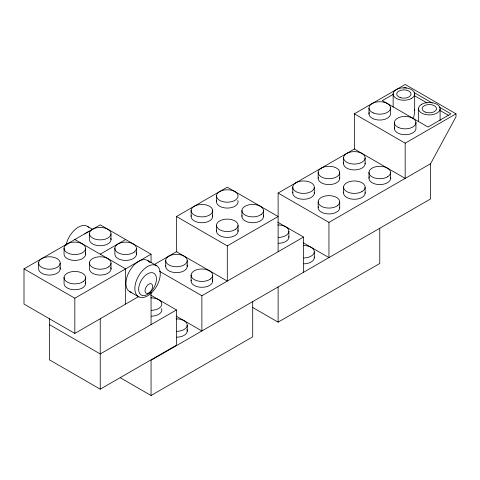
<?xml version="1.0" encoding="UTF-8"?>
<svg xmlns="http://www.w3.org/2000/svg" width="480" height="480" viewBox="0 0 480 480"><rect width="100%" height="100%" fill="white"/><g stroke="black" fill="none" stroke-linecap="round" stroke-linejoin="round"><path stroke-width="0.72" d="M413.514 118.464L414.672 112.086L414.672 93.696M120.18 377.688L151.056 395.52L151.056 360.306L430.59 198.918L430.59 163.71L456 116.76L456 113.826L405.174 84.48L354.354 113.826L354.354 149.04L405.174 178.38L405.174 143.166L354.354 113.826M138.99 296.37L74.826 333.42L24 304.074L24 268.866L100.236 224.85L151.056 254.19L151.056 262.434M92.67 229.284L93.63 228.732A10.782 6.222 0 0 1 110.754 232.296A10.782 6.222 0 0 1 97.884 239.724A10.782 6.222 0 0 1 91.716 229.836M100.236 254.19L125.646 239.52M176.472 216.528L227.292 187.182L278.118 216.528L227.292 245.868L176.472 216.528L176.472 251.736L227.292 281.082L227.292 245.868M393.108 94.386L382.308 100.62L428.046 127.032L450.918 113.826L439.32 107.13M403.908 88.152L405.174 87.42L406.464 88.164M24 268.866L74.826 298.206L151.056 254.19M154.296 264.54L176.958 251.454M278.118 251.736L278.118 193.05L354.516 148.944M405.174 143.166L456 113.826M49.41 318.624L49.41 359.826L100.236 389.172L176.472 345.156L176.472 309.942L100.236 353.958L49.41 324.618M159.42 271.236L201.882 295.752L303.528 237.066L303.528 272.28M278.118 193.05L328.944 222.396L430.59 163.71M151.056 395.52L252.708 336.834L252.708 301.62M252.384 307.302L278.118 322.158L379.764 263.472L379.764 228.264M414.198 92.622L432.234 103.038M414.198 95.556L427.08 102.996M439.968 110.436L448.338 115.272M277.794 222.21L303.528 237.066M303.21 242.748L328.944 257.604L328.944 222.396M147.924 260.67L156.816 265.8A17.97 10.374 -60 0 1 150.456 293.802A17.97 10.374 -60 0 1 135.39 283.974A17.97 10.374 -60 0 1 156.816 265.8M87.588 226.47L92.67 229.404M74.826 239.52L125.646 268.866L125.646 304.074M150.738 295.086L176.472 309.942M176.148 316.104L201.882 330.96L201.882 295.752M129.396 291.45L138.294 296.586M414.552 109.284L414.672 110.64M440.094 108.888L440.094 120.606M418.542 108.498L418.542 121.71M415.95 122.43L415.95 128.304A10.782 6.222 0 0 1 410.07 134.046A10.782 6.222 0 0 1 398.568 133.416L396.66 132.312A10.782 6.222 0 0 1 394.656 127.14M394.398 122.826L394.398 128.694M393.138 93.696L393.138 107.148M390.54 107.76L390.54 113.628A10.782 6.222 0 0 1 384.66 119.37A10.782 6.222 0 0 1 373.158 118.746L371.244 117.642A10.782 6.222 0 0 1 369.246 112.47M390.54 172.704L390.54 178.578M368.988 108.15L368.988 114.024M368.988 172.314L368.988 178.182M365.13 158.034L365.13 163.902M365.13 187.38L365.13 193.248M343.578 157.644L343.578 163.512M343.578 186.99L343.578 192.858M339.72 172.704L339.72 178.578M339.72 202.05L339.72 207.918M318.168 172.314L318.168 178.182M318.168 201.66L318.168 207.528M314.304 187.38L314.304 193.248M314.304 251.934L314.304 257.802M292.752 186.99L292.752 192.858M288.894 231.39L288.894 237.258M278.118 286.95L278.118 322.158M263.484 210.852L263.484 216.72M241.932 210.462L241.932 216.33M238.068 225.522L238.068 231.39M216.516 195.792L216.516 201.66M216.516 225.132L216.516 231M212.658 210.852L212.658 216.72M212.658 275.406L212.658 281.274M191.106 210.462L191.106 216.33M191.106 275.016L191.106 280.884M187.248 260.736L187.248 266.604M187.248 325.29L187.248 331.158M165.696 260.346L165.696 266.214M151.056 292.398L151.056 324.618M136.422 248.52L136.422 254.388M114.87 248.13L114.87 253.998A10.782 6.222 0 0 0 120.75 259.74A10.782 6.222 0 0 0 132.252 259.11L134.166 258.006A10.782 6.222 0 0 0 136.17 252.834M111.012 233.85L111.012 239.718M111.012 263.19L111.012 269.058M100.236 318.744L100.236 389.172M89.46 233.454L89.46 239.328A10.782 6.222 0 0 0 101.25 245.718A10.782 6.222 0 0 0 110.754 238.164M89.46 262.8L89.46 268.668A10.782 6.222 0 0 0 95.34 274.41A10.782 6.222 0 0 0 106.842 273.78L108.756 272.676A10.782 6.222 0 0 0 110.754 267.504M85.602 248.52L85.602 254.388M85.602 277.86L85.602 283.728M74.826 298.206L74.826 333.42M64.05 248.13L64.05 253.998A10.782 6.222 0 0 0 75.84 260.388A10.782 6.222 0 0 0 85.344 252.834M64.05 277.47L64.05 283.338A10.782 6.222 0 0 0 69.93 289.08A10.782 6.222 0 0 0 81.432 288.456L83.34 287.352A10.782 6.222 0 0 0 85.344 282.18M60.186 263.19L60.186 269.058M38.634 262.8L38.634 268.668A10.782 6.222 0 0 0 50.424 275.058A10.782 6.222 0 0 0 59.934 267.504M212.406 215.166A10.782 6.222 0 0 1 202.224 222.744A10.782 6.222 0 0 1 191.232 215.55M237.816 229.836A10.782 6.222 0 0 1 235.812 235.014L233.904 236.112A10.782 6.222 0 0 1 221.808 236.556A10.782 6.222 0 0 1 216.648 230.22M237.816 200.496A10.782 6.222 0 0 1 227.634 208.074A10.782 6.222 0 0 1 216.648 200.88M263.226 215.166A10.782 6.222 0 0 1 261.222 220.338L259.314 221.442A10.782 6.222 0 0 1 247.218 221.88A10.782 6.222 0 0 1 242.058 215.55M314.262 192.468A10.782 6.222 0 0 1 303.192 199.272A10.782 6.222 0 0 1 292.878 192.078M339.672 207.138A10.782 6.222 0 0 1 337.458 211.536L335.55 212.64A10.782 6.222 0 0 1 323.454 213.078A10.782 6.222 0 0 1 318.294 206.748M339.672 177.792A10.782 6.222 0 0 1 328.602 184.602A10.782 6.222 0 0 1 318.294 177.408M365.088 192.468A10.782 6.222 0 0 1 362.874 196.866L360.96 197.97A10.782 6.222 0 0 1 348.864 198.408A10.782 6.222 0 0 1 343.704 192.078M390.498 177.792A10.782 6.222 0 0 1 388.284 182.196L386.37 183.3A10.782 6.222 0 0 1 373.704 183.528A10.782 6.222 0 0 1 369.414 176.646M365.088 163.122A10.782 6.222 0 0 1 354.012 169.932A10.782 6.222 0 0 1 343.704 162.738M186.99 265.05A10.782 6.222 0 0 1 176.808 272.628A10.782 6.222 0 0 1 165.822 265.434M212.406 279.72A10.782 6.222 0 0 1 210.402 284.892L208.488 285.996A10.782 6.222 0 0 1 196.392 286.44A10.782 6.222 0 0 1 191.232 280.104M288.852 236.478A10.782 6.222 0 0 1 286.638 240.882L284.724 241.986A10.782 6.222 0 0 1 278.454 243.288M277.776 224.976A10.782 6.222 0 0 1 287.724 228.372A10.782 6.222 0 0 1 286.638 235.014L284.724 236.118A10.782 6.222 0 0 1 278.454 237.42M314.262 257.022A10.782 6.222 0 0 1 312.048 261.42L310.14 262.524A10.782 6.222 0 0 1 303.87 263.826M303.192 245.514A10.782 6.222 0 0 1 313.134 248.91A10.782 6.222 0 0 1 312.048 255.552L310.14 256.656A10.782 6.222 0 0 1 303.87 257.958M131.85 292.374A17.97 10.374 -60 0 1 129.96 270.384A17.97 10.374 -60 0 1 149.796 262.56M84.84 233.958A17.97 10.374 -60 0 1 89.604 231.21M66.018 245.322A17.97 10.374 -60 0 1 75.948 228.828A17.97 10.374 -60 0 1 88.608 227.304M186.99 329.604A10.782 6.222 0 0 1 184.992 334.776L183.078 335.88A10.782 6.222 0 0 1 176.808 337.182M176.13 318.87A10.782 6.222 0 0 1 186.078 322.266A10.782 6.222 0 0 1 184.992 328.908L183.078 330.012A10.782 6.222 0 0 1 176.808 331.314M161.58 308.586A10.782 6.222 0 0 1 159.576 313.758L157.668 314.862A10.782 6.222 0 0 1 151.398 316.164M150.72 297.852A10.782 6.222 0 0 1 160.668 301.248A10.782 6.222 0 0 1 159.576 307.89L157.668 308.994A10.782 6.222 0 0 1 151.398 310.296M421.716 104.304L420.798 104.874A10.782 6.222 0 0 0 426.966 114.768A10.782 6.222 0 0 0 439.842 107.334A10.782 6.222 0 0 0 422.712 103.77L421.716 104.304M41.82 258.612L40.89 259.182A10.782 6.222 0 0 0 47.058 269.07A10.782 6.222 0 0 0 59.934 261.636A10.782 6.222 0 0 0 42.804 258.078L41.82 258.612M67.23 243.942L66.306 244.506A10.782 6.222 0 0 0 72.474 254.4A10.782 6.222 0 0 0 85.344 246.966A10.782 6.222 0 0 0 68.214 243.408L67.23 243.942M194.292 206.274L193.362 206.844A10.782 6.222 0 0 0 199.53 216.732A10.782 6.222 0 0 0 212.406 209.298A10.782 6.222 0 0 0 195.276 205.74L194.292 206.274M219.702 191.604L218.778 192.168A10.782 6.222 0 0 0 224.94 202.062A10.782 6.222 0 0 0 237.816 194.628A10.782 6.222 0 0 0 220.686 191.064L219.702 191.604M168.876 256.158L167.952 256.722A10.782 6.222 0 0 0 174.12 266.616A10.782 6.222 0 0 0 186.99 259.182A10.782 6.222 0 0 0 169.86 255.624L168.876 256.158M295.938 182.796L295.008 183.366A10.782 6.222 0 0 0 301.176 193.26A10.782 6.222 0 0 0 314.052 185.826A10.782 6.222 0 0 0 296.922 182.262L295.938 182.796M321.348 168.126L320.424 168.696A10.782 6.222 0 0 0 326.592 178.584A10.782 6.222 0 0 0 339.462 171.156A10.782 6.222 0 0 0 322.332 167.592L321.348 168.126M346.758 153.456L345.834 154.026A10.782 6.222 0 0 0 352.002 163.914A10.782 6.222 0 0 0 364.872 156.48A10.782 6.222 0 0 0 347.748 152.922L346.758 153.456M411.468 98.382L410.688 98.856A10.782 6.222 0 0 1 393.402 95.418A10.782 6.222 0 0 1 406.332 87.954A10.782 6.222 0 0 1 412.284 97.938L411.468 98.382M83.34 281.484L81.432 282.582A10.782 6.222 0 0 1 64.302 279.024A10.782 6.222 0 0 1 77.178 271.59A10.782 6.222 0 0 1 83.34 281.484M108.756 266.808L106.842 267.912A10.782 6.222 0 0 1 89.712 264.354A10.782 6.222 0 0 1 102.588 256.92A10.782 6.222 0 0 1 108.756 266.808M134.166 252.138L132.252 253.242A10.782 6.222 0 0 1 115.128 249.684A10.782 6.222 0 0 1 127.998 242.25A10.782 6.222 0 0 1 134.166 252.138M235.812 229.14L233.904 230.244A10.782 6.222 0 0 1 216.774 226.686A10.782 6.222 0 0 1 229.644 219.252A10.782 6.222 0 0 1 235.812 229.14M261.222 214.47L259.314 215.574A10.782 6.222 0 0 1 242.184 212.016A10.782 6.222 0 0 1 255.06 204.582A10.782 6.222 0 0 1 261.222 214.47M210.402 279.024L208.488 280.128A10.782 6.222 0 0 1 191.358 276.57A10.782 6.222 0 0 1 204.234 269.136A10.782 6.222 0 0 1 210.402 279.024M337.458 205.668L335.55 206.772A10.782 6.222 0 0 1 318.42 203.214A10.782 6.222 0 0 1 331.296 195.78A10.782 6.222 0 0 1 337.458 205.668M361.914 191.55L360.96 192.102A10.782 6.222 0 0 1 343.83 188.538A10.782 6.222 0 0 1 356.706 181.11A10.782 6.222 0 0 1 362.874 190.998L361.914 191.55M387.33 176.88L386.37 177.432A10.782 6.222 0 0 1 369.246 173.868A10.782 6.222 0 0 1 382.116 166.434A10.782 6.222 0 0 1 388.284 176.328L387.33 176.88M148.122 293.262L147 293.448A5.388 3.114 -60 0 1 146.514 286.368A5.388 3.114 -60 0 1 152.532 285.372A5.388 3.114 -60 0 1 148.122 293.262M373.158 112.878L371.244 111.774A10.782 6.222 0 0 1 377.412 101.88A10.782 6.222 0 0 1 390.288 109.314A10.782 6.222 0 0 1 373.158 112.878M398.568 127.548L396.66 126.444A10.782 6.222 0 0 1 402.822 116.556A10.782 6.222 0 0 1 415.698 123.984A10.782 6.222 0 0 1 398.568 127.548M149.04 293.4A12.576 7.26 -60 0 0 154.41 273.624A12.576 7.26 -60 0 0 139.218 285.36A12.576 7.26 -60 0 0 149.04 293.4M400.194 97.572A7.188 4.152 0 0 0 411.09 94.098A7.188 4.152 0 0 0 400.428 90.384A7.188 4.152 0 0 0 400.194 97.572M425.148 112.068A7.188 4.152 0 0 0 436.47 109.086A7.188 4.152 0 0 0 426.336 104.916A7.188 4.152 0 0 0 425.148 112.068"/></g></svg>
